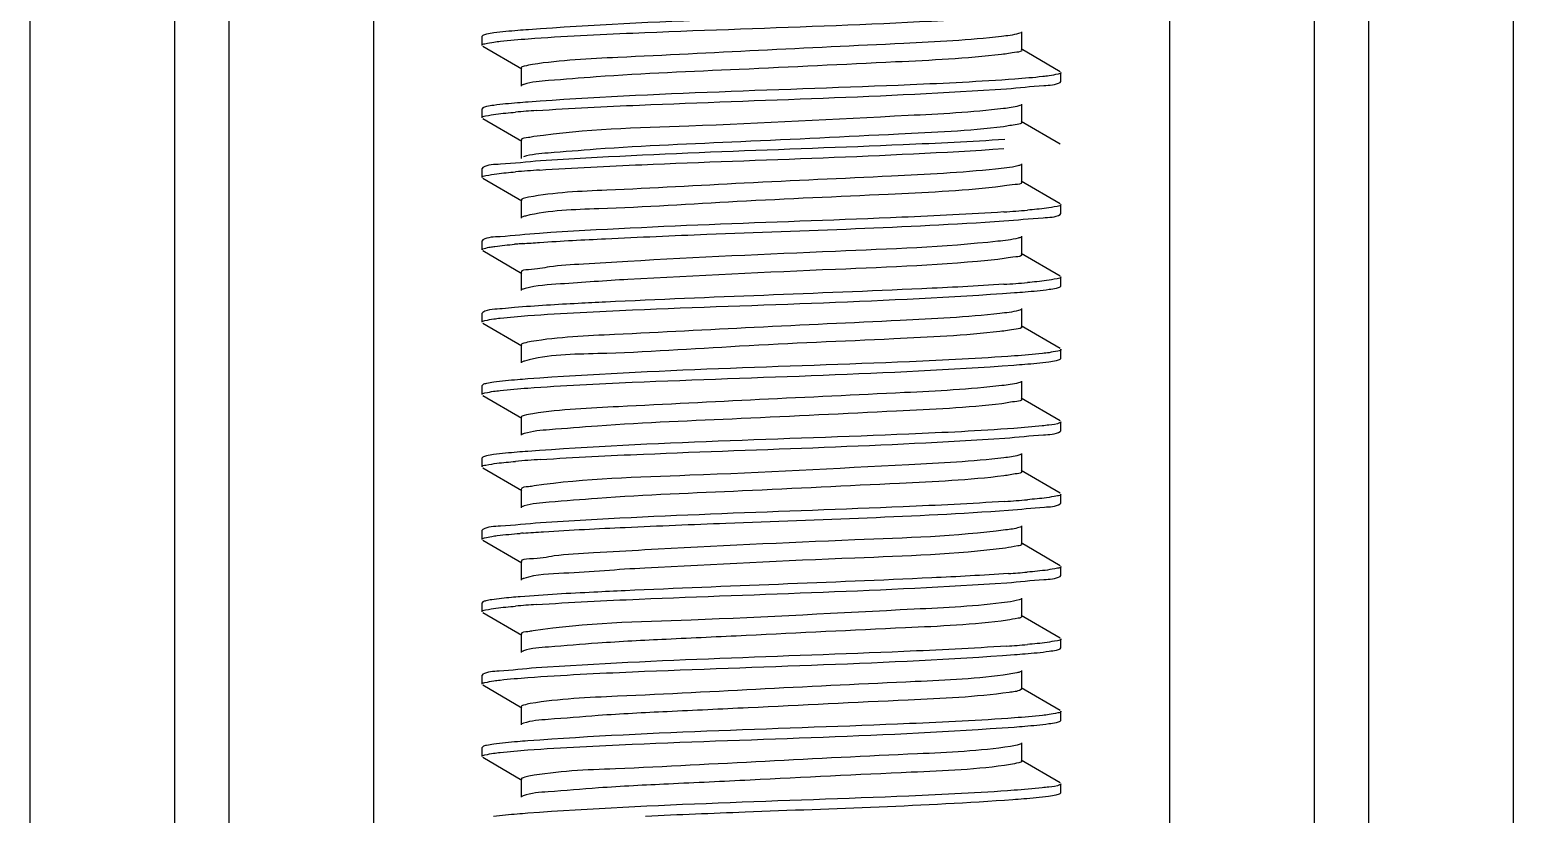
# Model space of a CAD drawing. Extents: x 27938 to 1507990, y 110129 to 923079.
# Drawn here: x 646801.2 to 647289.3, y 344597.7 to 344855.8 of the extents above; entities that cross this region are included whole.
import ezdxf

# ---------------------------------------------------------------- set-up
doc = ezdxf.new("R2010")
doc.units = 0
doc.header["$LTSCALE"] = 1000
doc.header["$MEASUREMENT"] = 0

msp = doc.modelspace()

# ---------------------------------------------------------------- linework, layer by layer
at = {"linetype": 'Continuous'}
for p, q in [((646801.17, 346328.15), (646801.17, 341587.12)), ((646848.79, 346328.15), (646848.79, 341587.12)), ((646866.65, 346328.15), (646866.65, 341587.12)), ((646914.28, 346328.15), (646914.28, 341587.12)), ((647176.22, 346328.15), (647176.22, 341587.12)), ((647223.85, 346328.15), (647223.85, 341587.12)), ((647241.7, 346328.15), (647241.7, 341587.12)), ((647289.33, 346328.15), (647289.33, 341587.12)), ((646950.22, 344853.86), (646950, 344853.59)), ((646950, 344850.62), (646950, 344853.59)), ((646950, 344850.62), (646950, 344853.59)), ((647127.61, 344849.13), (647127.61, 344855.08)), ((646950.22, 344850.36), (646963.15, 344842.88)), ((647140.28, 344841.95), (647127.35, 344849.43)), ((646962.89, 344843.18), (646962.89, 344837.22)), ((647140.28, 344838.45), (647140.5, 344838.71)), ((647140.5, 344838.71), (647140.5, 344841.69)), ((647140.5, 344838.71), (647140.5, 344841.69)), ((646950.22, 344830.04), (646950, 344829.78)), ((646950, 344826.81), (646950, 344829.78)), ((646950, 344826.81), (646950, 344829.78)), ((647127.61, 344825.32), (647127.61, 344831.27)), ((646950.22, 344826.54), (646963.15, 344819.06)), ((647140.28, 344818.14), (647127.35, 344825.62)), ((646962.89, 344819.36), (646962.89, 344813.41)), ((646950.22, 344810.41), (646950, 344810.15)), ((646950, 344807.17), (646950, 344810.15)), ((646950, 344807.17), (646950, 344810.15)), ((647127.61, 344805.68), (647127.61, 344811.64)), ((646950.22, 344806.91), (646963.15, 344799.43)), ((647140.28, 344798.5), (647127.35, 344805.98)), ((646962.89, 344799.73), (646962.89, 344793.78)), ((647140.28, 344795), (647140.5, 344795.26)), ((647140.5, 344795.26), (647140.5, 344798.24)), ((647140.5, 344795.26), (647140.5, 344798.24)), ((646950.22, 344786.6), (646950, 344786.33)), ((646950, 344783.36), (646950, 344786.33)), ((646950, 344783.36), (646950, 344786.33)), ((647127.61, 344781.87), (647127.61, 344787.82)), ((646950.22, 344783.1), (646963.15, 344775.61)), ((647140.28, 344774.69), (647127.35, 344782.17)), ((646962.89, 344775.92), (646962.89, 344769.96)), ((647140.28, 344771.19), (647140.5, 344771.45)), ((647140.5, 344771.45), (647140.5, 344774.43)), ((647140.5, 344771.45), (647140.5, 344774.43)), ((646950.22, 344762.78), (646950, 344762.52)), ((646950, 344759.54), (646950, 344762.52)), ((646950, 344759.54), (646950, 344762.52)), ((647127.61, 344758.06), (647127.61, 344764.01)), ((646950.22, 344759.28), (646963.15, 344751.8)), ((647140.28, 344750.88), (647127.35, 344758.36)), ((646962.89, 344752.1), (646962.89, 344746.15)), ((647140.5, 344747.64), (647140.5, 344750.62)), ((647140.5, 344747.64), (647140.5, 344750.62)), ((647140.28, 344747.38), (647140.5, 344747.64)), ((646950.22, 344738.97), (646950, 344738.71)), ((646950, 344735.73), (646950, 344738.71)), ((646950, 344735.73), (646950, 344738.71)), ((646950.22, 344735.47), (646963.15, 344727.99)), ((647127.61, 344734.24), (647127.61, 344740.2)), ((647140.28, 344727.06), (647127.35, 344734.55)), ((646962.89, 344728.29), (646962.89, 344722.34)), ((647140.5, 344723.83), (647140.5, 344726.8)), ((647140.5, 344723.83), (647140.5, 344726.8)), ((647140.28, 344723.56), (647140.5, 344723.83)), ((647127.61, 344710.43), (647127.61, 344716.38)), ((646950.22, 344715.16), (646950, 344714.9)), ((646950, 344711.92), (646950, 344714.9)), ((646950, 344711.92), (646950, 344714.9)), ((646950.22, 344711.66), (646963.15, 344704.18)), ((647140.28, 344703.25), (647127.35, 344710.73)), ((646962.89, 344704.48), (646962.89, 344698.52)), ((647140.5, 344700.01), (647140.5, 344702.99)), ((647140.5, 344700.01), (647140.5, 344702.99)), ((647140.28, 344699.75), (647140.5, 344700.01)), ((647127.61, 344686.62), (647127.61, 344692.57)), ((646950.22, 344691.34), (646950, 344691.08)), ((646950, 344688.11), (646950, 344691.08)), ((646950, 344688.11), (646950, 344691.08)), ((646950.22, 344687.85), (646963.15, 344680.36)), ((647140.28, 344679.44), (647127.35, 344686.92)), ((646962.89, 344680.66), (646962.89, 344674.71)), ((647140.5, 344676.2), (647140.5, 344679.18)), ((647140.5, 344676.2), (647140.5, 344679.18)), ((647140.28, 344675.94), (647140.5, 344676.2)), ((646950.22, 344667.53), (646950, 344667.27)), ((646950, 344664.29), (646950, 344667.27)), ((646950, 344664.29), (646950, 344667.27)), ((647127.61, 344662.81), (647127.61, 344668.76)), ((646950.22, 344664.03), (646963.15, 344656.55)), ((647140.28, 344655.62), (647127.35, 344663.11)), ((646962.89, 344656.85), (646962.89, 344650.9)), ((647140.5, 344652.39), (647140.5, 344655.36)), ((647140.5, 344652.39), (647140.5, 344655.36)), ((647140.28, 344652.13), (647140.5, 344652.39)), ((646950.22, 344643.72), (646950, 344643.46)), ((646950, 344640.48), (646950, 344643.46)), ((646950, 344640.48), (646950, 344643.46)), ((647127.61, 344638.99), (647127.61, 344644.95)), ((646950.22, 344640.22), (646963.15, 344632.74)), ((647140.28, 344631.81), (647127.35, 344639.29)), ((646962.89, 344633.04), (646962.89, 344627.09)), ((647140.28, 344628.31), (647140.5, 344628.57)), ((647140.5, 344628.57), (647140.5, 344631.55)), ((647140.5, 344628.57), (647140.5, 344631.55)), ((646963.63, 344627.59), (646963.15, 344627.39)), ((646950.22, 344619.91), (646950, 344619.64)), ((646950, 344616.67), (646950, 344619.64)), ((646950, 344616.67), (646950, 344619.64)), ((647127.61, 344615.18), (647127.61, 344621.13)), ((646950.22, 344616.41), (646963.15, 344608.93)), ((647140.28, 344608), (647127.35, 344615.48)), ((646962.89, 344609.23), (646962.89, 344603.27)), ((646963.58, 344603.76), (646963.15, 344603.57)), ((647140.28, 344604.5), (647140.5, 344604.76)), ((647140.5, 344604.76), (647140.5, 344607.74)), ((647140.5, 344604.76), (647140.5, 344607.74))]:
    msp.add_line(p, q, dxfattribs=at)
for centre, radius, start, end in [((646995.25, 344421.77), 408.32, 93.8398, 94.8043), ((646996.62, 344384.8), 425.7, 93.7309, 94.7995), ((647094.09, 345217.87), 422.95, 273.7477, 274.8005), ((646986.06, 344491.34), 294.92, 94.6427, 94.9248), ((646990.43, 344437.72), 348.72, 94.4553, 94.6449), ((647094.05, 345194.57), 423.47, 273.7437, 274.8009), ((646997.04, 344284.31), 430.96, 93.6981, 94.7988), ((647094.53, 345117.11), 417.43, 273.7828, 274.8013), ((646991.3, 344331.4), 359.83, 94.4275, 94.5797), ((647096.04, 345074.3), 398.37, 273.9093, 274.8037), ((646995.15, 344260.54), 407.03, 93.8492, 94.8033), ((647095.33, 345059.37), 407.29, 273.8479, 274.803)]:
    msp.add_arc(centre, radius, start, end, dxfattribs=at)
for points, knots in [([(647125.4, 344863.34), (647113.95, 344862.5), (647060.59, 344859.89), (647007.14, 344858.83), (646965.31, 344855.77)], [0, 0, 0, 0, 0.214949, 1, 1, 1, 1]), ([(646965.19, 344852.79), (646976.67, 344853.63), (647030.07, 344856.23), (647083.54, 344857.28), (647125.36, 344860.36)], [0, 0, 0, 0, 0.215407, 1, 1, 1, 1]), ([(646953.92, 344854.69), (646953.11, 344854.57), (646951.88, 344854.36), (646950.62, 344854.08), (646950.23, 344853.86)], [0, 0, 0, 0, 0.643741, 1, 1, 1, 1]), ([(646953.88, 344851.7), (646954.59, 344851.8), (646958.36, 344852.26), (646962.13, 344852.56), (646965.19, 344852.79)], [0, 0, 0, 0, 0.191381, 1, 1, 1, 1]), ([(646965.31, 344855.77), (646964.14, 344855.69), (646960.34, 344855.39), (646956.54, 344855.05), (646953.92, 344854.69)], [0, 0, 0, 0, 0.307276, 1, 1, 1, 1]), ([(647120.95, 344853.55), (647110.28, 344852.3), (647083.58, 344850.97), (647041.48, 344849), (647000.77, 344846.87), (646975.88, 344845.76), (646966.59, 344844.32)], [0, 0, 0, 0, 0.208516, 0.518039, 0.81764, 1, 1, 1, 1]), ([(647127.35, 344854.78), (647127.1, 344854.64), (647125, 344853.99), (647122.83, 344853.77), (647120.95, 344853.55)], [0, 0, 0, 0, 0.131982, 1, 1, 1, 1]), ([(646950, 344850.62), (646950, 344850.99), (646951.9, 344851.31), (646952.9, 344851.57), (646953.88, 344851.7)], [0, 0, 0, 0, 0.274415, 1, 1, 1, 1]), ([(647127.61, 344849.13), (647127.61, 344848.51), (647124.24, 344848.26), (647122.62, 344847.79), (647120.95, 344847.6)], [0, 0, 0, 0, 0.268827, 1, 1, 1, 1]), ([(646966.59, 344844.32), (646965.66, 344844.17), (646964.67, 344843.93), (646962.89, 344843.54), (646962.89, 344843.18)], [0, 0, 0, 0, 0.721013, 1, 1, 1, 1]), ([(647120.95, 344847.6), (647109.37, 344846.24), (647080.56, 344844.91), (647036.12, 344842.66), (646997.94, 344841.17), (646974.42, 344839.19), (646966.38, 344838.6), (646963.78, 344837.78)], [0, 0, 0, 0, 0.222005, 0.548688, 0.848211, 0.948158, 1, 1, 1, 1]), ([(647125.36, 344839.52), (647113.89, 344838.68), (647060.5, 344836.07), (647007.02, 344835.02), (646965.19, 344831.95)], [0, 0, 0, 0, 0.215206, 1, 1, 1, 1]), ([(647122.57, 344836.35), (647126.67, 344836.63), (647132.41, 344837.42), (647138.67, 344837.53), (647140.27, 344838.45)], [0, 0, 0, 0, 0.690238, 1, 1, 1, 1]), ([(647136.64, 344840.61), (647135.92, 344840.5), (647132.18, 344840.05), (647128.41, 344839.75), (647125.36, 344839.52)], [0, 0, 0, 0, 0.191317, 1, 1, 1, 1]), ([(647140.5, 344841.69), (647140.5, 344841.32), (647138.61, 344841), (647137.61, 344840.74), (647136.64, 344840.61)], [0, 0, 0, 0, 0.274505, 1, 1, 1, 1]), ([(646963.78, 344837.78), (646963.66, 344837.74), (646963.44, 344837.67), (646963.24, 344837.57), (646963.15, 344837.53)], [0, 0, 0, 0, 0.563231, 1, 1, 1, 1]), ([(646967.91, 344829.17), (646979.19, 344829.94), (647030.74, 344832.42), (647082.36, 344833.61), (647122.57, 344836.35)], [0, 0, 0, 0, 0.219091, 1, 1, 1, 1]), ([(646953.88, 344830.87), (646953.08, 344830.76), (646951.86, 344830.54), (646950.61, 344830.27), (646950.23, 344830.04)], [0, 0, 0, 0, 0.643277, 1, 1, 1, 1]), ([(646965.19, 344831.95), (646964.03, 344831.87), (646960.25, 344831.57), (646956.47, 344831.23), (646953.88, 344830.87)], [0, 0, 0, 0, 0.307434, 1, 1, 1, 1]), ([(647121.59, 344829.81), (647111.17, 344828.53), (647076.6, 344826.89), (647025.17, 344823.96), (646983.95, 344823.04), (646967.1, 344820.58)], [0, 0, 0, 0, 0.203452, 0.669893, 1, 1, 1, 1]), ([(647127.35, 344830.97), (647127.12, 344830.84), (647125.23, 344830.23), (647123.28, 344830.02), (647121.59, 344829.81)], [0, 0, 0, 0, 0.134844, 1, 1, 1, 1]), ([(646950, 344826.81), (646950, 344827.24), (646952.27, 344827.52), (646953.41, 344827.83), (646954.56, 344827.98)], [0, 0, 0, 0, 0.271629, 1, 1, 1, 1]), ([(647121.59, 344823.86), (647110.12, 344822.45), (647081.26, 344821.15), (647036.62, 344818.85), (646998.06, 344817.39), (646974.35, 344815.35), (646966.27, 344814.79), (646963.7, 344813.94)], [0, 0, 0, 0, 0.219023, 0.546829, 0.848448, 0.948708, 1, 1, 1, 1]), ([(647127.61, 344825.32), (647127.61, 344824.75), (647124.58, 344824.46), (647123.1, 344824.04), (647121.59, 344823.86)], [0, 0, 0, 0, 0.270217, 1, 1, 1, 1]), ([(646967.1, 344820.58), (646966.49, 344820.49), (646965.3, 344820.15), (646962.89, 344820.21), (646962.89, 344819.36)], [0, 0, 0, 0, 0.421526, 1, 1, 1, 1]), ([(647122.06, 344819.66), (647110.91, 344818.91), (647059.97, 344816.46), (647008.97, 344815.22), (646969.23, 344812.6)], [0, 0, 0, 0, 0.219007, 1, 1, 1, 1]), ([(646968.92, 344809.6), (646980.14, 344810.35), (647031.08, 344812.79), (647082.08, 344814.01), (647121.74, 344816.66)], [0, 0, 0, 0, 0.220571, 1, 1, 1, 1]), ([(646969.23, 344812.6), (646964.83, 344812.31), (646958.66, 344811.45), (646951.93, 344811.39), (646950.23, 344810.41)], [0, 0, 0, 0, 0.691503, 1, 1, 1, 1]), ([(647118.98, 344809.89), (647107.6, 344808.71), (647080.02, 344807.3), (647037.35, 344805.43), (646997.61, 344803.13), (646973.79, 344802.27), (646965.33, 344800.65)], [0, 0, 0, 0, 0.222949, 0.537937, 0.832059, 1, 1, 1, 1]), ([(647127.35, 344811.33), (647127.04, 344811.16), (647124.27, 344810.39), (647121.45, 344810.14), (647118.98, 344809.89)], [0, 0, 0, 0, 0.124926, 1, 1, 1, 1]), ([(646950, 344807.17), (646950, 344807.63), (646952.42, 344807.9), (646953.63, 344808.23), (646954.85, 344808.38)], [0, 0, 0, 0, 0.270691, 1, 1, 1, 1]), ([(647118.98, 344803.93), (647107.25, 344802.72), (647078.89, 344801.28), (647035.3, 344799.49), (646995.67, 344796.82), (646972.15, 344796.43), (646964.31, 344794.48)], [0, 0, 0, 0, 0.22824, 0.54962, 0.84357, 1, 1, 1, 1]), ([(647127.61, 344805.68), (647127.61, 344804.9), (647123.18, 344804.8), (647121.14, 344804.15), (647118.98, 344803.93)], [0, 0, 0, 0, 0.265953, 1, 1, 1, 1]), ([(646965.33, 344800.65), (646964.71, 344800.54), (646964.01, 344800.37), (646962.89, 344799.99), (646962.89, 344799.73)], [0, 0, 0, 0, 0.710384, 1, 1, 1, 1]), ([(646964.31, 344794.48), (646964.08, 344794.42), (646963.68, 344794.31), (646963.3, 344794.16), (646963.15, 344794.08)], [0, 0, 0, 0, 0.588567, 1, 1, 1, 1]), ([(647121.74, 344795.82), (647110.54, 344795.07), (647059.6, 344792.63), (647008.61, 344791.4), (646968.92, 344788.76)], [0, 0, 0, 0, 0.220044, 1, 1, 1, 1]), ([(647121.7, 344792.84), (647126, 344793.13), (647132.03, 344793.96), (647138.6, 344794.04), (647140.27, 344795)], [0, 0, 0, 0, 0.69109, 1, 1, 1, 1]), ([(647140.5, 344798.24), (647140.5, 344797.79), (647138.1, 344797.52), (647136.9, 344797.19), (647135.7, 344797.03)], [0, 0, 0, 0, 0.270828, 1, 1, 1, 1]), ([(646990.63, 344787), (647001.75, 344787.54), (647045.44, 344789.43), (647089.17, 344790.67), (647121.7, 344792.84)], [0, 0, 0, 0, 0.25454, 1, 1, 1, 1]), ([(646950, 344783.36), (646950, 344783.63), (646951.29, 344783.97), (646952.04, 344784.15), (646952.73, 344784.27)], [0, 0, 0, 0, 0.28203, 1, 1, 1, 1]), ([(646968.92, 344788.76), (646964.59, 344788.48), (646958.53, 344787.64), (646951.91, 344787.56), (646950.23, 344786.6)], [0, 0, 0, 0, 0.691213, 1, 1, 1, 1]), ([(646952.73, 344784.27), (646953.23, 344784.35), (646955.89, 344784.74), (646958.57, 344784.99), (646960.74, 344785.17)], [0, 0, 0, 0, 0.190713, 1, 1, 1, 1]), ([(646963.34, 344785.39), (646965.21, 344785.53), (646974.3, 344786.17), (646983.4, 344786.65), (646990.63, 344787)], [0, 0, 0, 0, 0.205696, 1, 1, 1, 1]), ([(647119.71, 344786.15), (647101.99, 344784.24), (647061.35, 344782.75), (647020.79, 344780.83), (646998.02, 344779.55)], [0, 0, 0, 0, 0.438605, 1, 1, 1, 1]), ([(647127.35, 344787.52), (647127.07, 344787.36), (647124.54, 344786.63), (647121.96, 344786.39), (647119.71, 344786.15)], [0, 0, 0, 0, 0.127252, 1, 1, 1, 1]), ([(646998.02, 344779.55), (646993.13, 344779.28), (646984.76, 344778.67), (646973.02, 344778.13), (646967.63, 344776.81), (646962.9, 344776.76), (646962.89, 344775.92)], [0, 0, 0, 0, 0.415, 0.730895, 0.928614, 1, 1, 1, 1]), ([(647119.71, 344780.2), (647101.99, 344778.29), (647061.35, 344776.8), (647020.79, 344774.88), (646998.02, 344773.6)], [0, 0, 0, 0, 0.438605, 1, 1, 1, 1]), ([(647127.61, 344781.87), (647127.61, 344781.15), (647123.57, 344780.99), (647121.68, 344780.41), (647119.71, 344780.2)], [0, 0, 0, 0, 0.266804, 1, 1, 1, 1]), ([(646964.15, 344770.63), (646963.95, 344770.57), (646963.61, 344770.47), (646963.28, 344770.34), (646963.15, 344770.26)], [0, 0, 0, 0, 0.581773, 1, 1, 1, 1]), ([(646998.02, 344773.6), (646990.61, 344773.19), (646979.35, 344772.29), (646967.93, 344771.63), (646964.15, 344770.63)], [0, 0, 0, 0, 0.654734, 1, 1, 1, 1]), ([(647121.7, 344772.01), (647112.71, 344771.41), (647069.03, 344769.23), (647025.32, 344767.84), (646990.63, 344766.16)], [0, 0, 0, 0, 0.205964, 1, 1, 1, 1]), ([(647125.2, 344769.27), (647126.37, 344769.36), (647130.17, 344769.66), (647133.97, 344769.99), (647136.59, 344770.36)], [0, 0, 0, 0, 0.307332, 1, 1, 1, 1]), ([(647140.5, 344774.43), (647140.5, 344773.98), (647138.11, 344773.7), (647136.91, 344773.37), (647135.7, 344773.22)], [0, 0, 0, 0, 0.270838, 1, 1, 1, 1]), ([(647136.59, 344770.36), (647137.39, 344770.47), (647138.62, 344770.69), (647139.88, 344770.97), (647140.27, 344771.19)], [0, 0, 0, 0, 0.643619, 1, 1, 1, 1]), ([(646990.63, 344766.16), (646987.64, 344766.02), (646977.68, 344765.51), (646967.71, 344764.94), (646960.74, 344764.34)], [0, 0, 0, 0, 0.299335, 1, 1, 1, 1]), ([(646965.11, 344761.71), (646976.56, 344762.55), (647029.93, 344765.16), (647083.37, 344766.21), (647125.2, 344769.27)], [0, 0, 0, 0, 0.214998, 1, 1, 1, 1]), ([(646950, 344759.54), (646950, 344759.91), (646951.89, 344760.23), (646952.88, 344760.49), (646953.85, 344760.63)], [0, 0, 0, 0, 0.27455, 1, 1, 1, 1]), ([(646960.74, 344764.34), (646959.39, 344764.22), (646955.92, 344763.75), (646952.12, 344763.88), (646950.22, 344762.78)], [0, 0, 0, 0, 0.38307, 1, 1, 1, 1]), ([(646953.85, 344760.63), (646954.56, 344760.73), (646958.31, 344761.19), (646962.07, 344761.48), (646965.11, 344761.71)], [0, 0, 0, 0, 0.19129, 1, 1, 1, 1]), ([(647120.4, 344762.41), (647109.51, 344761.19), (647082.54, 344759.83), (647040.26, 344757.89), (646999.82, 344755.72), (646975.25, 344754.67), (646966.19, 344753.18)], [0, 0, 0, 0, 0.212745, 0.523869, 0.821865, 1, 1, 1, 1]), ([(647127.35, 344763.71), (647127.09, 344763.55), (647124.8, 344762.87), (647122.44, 344762.64), (647120.4, 344762.41)], [0, 0, 0, 0, 0.129757, 1, 1, 1, 1]), ([(647120.4, 344756.46), (647108.81, 344755.16), (647080.23, 344753.73), (647036.04, 344751.95), (646995.77, 344749.04), (646971.79, 344748.95), (646964.02, 344746.78)], [0, 0, 0, 0, 0.223258, 0.547569, 0.845448, 1, 1, 1, 1]), ([(647127.61, 344758.06), (647127.61, 344757.39), (647123.94, 344757.18), (647122.2, 344756.66), (647120.4, 344756.46)], [0, 0, 0, 0, 0.26783, 1, 1, 1, 1]), ([(646966.19, 344753.18), (646965.36, 344753.04), (646964.46, 344752.83), (646962.89, 344752.43), (646962.89, 344752.1)], [0, 0, 0, 0, 0.718436, 1, 1, 1, 1]), ([(647140.5, 344750.62), (647140.5, 344750.24), (647138.58, 344749.92), (647137.57, 344749.66), (647136.59, 344749.52)], [0, 0, 0, 0, 0.274248, 1, 1, 1, 1]), ([(646964.02, 344746.78), (646963.84, 344746.73), (646963.55, 344746.64), (646963.26, 344746.52), (646963.15, 344746.45)], [0, 0, 0, 0, 0.575828, 1, 1, 1, 1]), ([(646965.05, 344737.89), (646976.48, 344738.73), (647029.81, 344741.34), (647083.22, 344742.4), (647125.03, 344745.45)], [0, 0, 0, 0, 0.214643, 1, 1, 1, 1]), ([(647125.2, 344748.44), (647113.71, 344747.6), (647060.34, 344745), (647006.89, 344743.95), (646965.11, 344740.87)], [0, 0, 0, 0, 0.215728, 1, 1, 1, 1]), ([(647125.03, 344745.45), (647126.21, 344745.53), (647130.06, 344745.83), (647133.9, 344746.17), (647136.54, 344746.54)], [0, 0, 0, 0, 0.307278, 1, 1, 1, 1]), ([(647136.59, 344749.52), (647135.86, 344749.42), (647132.08, 344748.96), (647128.28, 344748.66), (647125.2, 344748.44)], [0, 0, 0, 0, 0.19147, 1, 1, 1, 1]), ([(647136.54, 344746.54), (647137.36, 344746.66), (647138.6, 344746.87), (647139.88, 344747.15), (647140.27, 344747.38)], [0, 0, 0, 0, 0.644079, 1, 1, 1, 1]), ([(646965.11, 344740.87), (646963.95, 344740.79), (646960.19, 344740.49), (646956.43, 344740.16), (646953.85, 344739.79)], [0, 0, 0, 0, 0.307533, 1, 1, 1, 1]), ([(646950, 344735.73), (646950, 344736.1), (646951.88, 344736.42), (646952.87, 344736.67), (646953.83, 344736.81)], [0, 0, 0, 0, 0.274625, 1, 1, 1, 1]), ([(646953.85, 344739.79), (646953.06, 344739.68), (646951.85, 344739.47), (646950.61, 344739.19), (646950.23, 344738.97)], [0, 0, 0, 0, 0.642977, 1, 1, 1, 1]), ([(646953.83, 344736.81), (646954.54, 344736.91), (646958.27, 344737.37), (646962.02, 344737.67), (646965.05, 344737.89)], [0, 0, 0, 0, 0.191275, 1, 1, 1, 1]), ([(647121.06, 344738.68), (647110.43, 344737.42), (647083.79, 344736.09), (647041.72, 344734.13), (647000.96, 344732), (646976.01, 344730.88), (646966.67, 344729.44)], [0, 0, 0, 0, 0.207666, 0.516866, 0.81679, 1, 1, 1, 1]), ([(647127.35, 344739.9), (647127.11, 344739.75), (647125.04, 344739.11), (647122.91, 344738.89), (647121.06, 344738.68)], [0, 0, 0, 0, 0.132446, 1, 1, 1, 1]), ([(647121.06, 344732.72), (647109.57, 344731.37), (647080.9, 344730.04), (647036.59, 344727.8), (646998.42, 344726.29), (646974.73, 344724.35), (646966.59, 344723.72), (646963.91, 344722.93)], [0, 0, 0, 0, 0.220439, 0.545965, 0.845865, 0.946757, 1, 1, 1, 1]), ([(647127.61, 344734.24), (647127.61, 344733.64), (647124.3, 344733.38), (647122.7, 344732.92), (647121.06, 344732.72)], [0, 0, 0, 0, 0.269044, 1, 1, 1, 1]), ([(646966.67, 344729.44), (646965.72, 344729.3), (646964.71, 344729.05), (646962.89, 344728.66), (646962.89, 344728.29)], [0, 0, 0, 0, 0.721489, 1, 1, 1, 1]), ([(647136.54, 344725.71), (647135.81, 344725.6), (647131.99, 344725.14), (647128.14, 344724.84), (647125.03, 344724.61)], [0, 0, 0, 0, 0.191504, 1, 1, 1, 1]), ([(647140.5, 344726.8), (647140.5, 344726.68), (647139.09, 344725.79), (647137.8, 344725.88), (647136.54, 344725.71)], [0, 0, 0, 0, 0.088885, 1, 1, 1, 1]), ([(646963.91, 344722.93), (646963.76, 344722.89), (646963.5, 344722.81), (646963.25, 344722.7), (646963.15, 344722.64)], [0, 0, 0, 0, 0.570334, 1, 1, 1, 1]), ([(647125.03, 344724.61), (647113.52, 344723.77), (647060.19, 344721.18), (647006.78, 344720.13), (646965.05, 344717.06)], [0, 0, 0, 0, 0.216242, 1, 1, 1, 1]), ([(646969.24, 344714.37), (646980.52, 344715.12), (647031.46, 344717.55), (647082.46, 344718.76), (647122.07, 344721.43)], [0, 0, 0, 0, 0.221629, 1, 1, 1, 1]), ([(647122.07, 344721.43), (647126.28, 344721.71), (647132.19, 344722.53), (647138.63, 344722.62), (647140.27, 344723.56)], [0, 0, 0, 0, 0.69073, 1, 1, 1, 1]), ([(646953.83, 344715.98), (646953.05, 344715.86), (646951.84, 344715.65), (646950.61, 344715.38), (646950.23, 344715.16)], [0, 0, 0, 0, 0.642812, 1, 1, 1, 1]), ([(646965.05, 344717.06), (646963.9, 344716.97), (646960.15, 344716.68), (646956.41, 344716.34), (646953.83, 344715.98)], [0, 0, 0, 0, 0.307553, 1, 1, 1, 1]), ([(647127.35, 344716.08), (647127.12, 344715.95), (647125.27, 344715.35), (647123.35, 344715.14), (647121.69, 344714.94)], [0, 0, 0, 0, 0.135346, 1, 1, 1, 1]), ([(646950, 344711.92), (646950, 344712.38), (646952.45, 344712.65), (646953.67, 344712.99), (646954.9, 344713.14)], [0, 0, 0, 0, 0.270507, 1, 1, 1, 1]), ([(647121.69, 344714.94), (647111.32, 344713.66), (647076.8, 344712.01), (647025.37, 344709.09), (646984.1, 344708.15), (646967.19, 344705.71)], [0, 0, 0, 0, 0.202603, 0.668804, 1, 1, 1, 1]), ([(647121.69, 344708.99), (647110.31, 344707.58), (647081.6, 344706.28), (647037.08, 344703.99), (646998.53, 344702.5), (646974.66, 344700.51), (646966.47, 344699.91), (646963.82, 344699.09)], [0, 0, 0, 0, 0.21746, 0.544109, 0.846107, 0.947311, 1, 1, 1, 1]), ([(647127.61, 344710.43), (647127.61, 344709.88), (647124.64, 344709.58), (647123.18, 344709.17), (647121.69, 344708.99)], [0, 0, 0, 0, 0.270473, 1, 1, 1, 1]), ([(646967.19, 344705.71), (646966.56, 344705.62), (646965.35, 344705.27), (646962.89, 344705.34), (646962.89, 344704.48)], [0, 0, 0, 0, 0.421733, 1, 1, 1, 1]), ([(647140.5, 344702.99), (647140.5, 344702.54), (647138.14, 344702.27), (647136.96, 344701.94), (647135.77, 344701.79)], [0, 0, 0, 0, 0.271064, 1, 1, 1, 1]), ([(646963.82, 344699.09), (646963.69, 344699.05), (646963.46, 344698.98), (646963.24, 344698.88), (646963.15, 344698.83)], [0, 0, 0, 0, 0.565364, 1, 1, 1, 1]), ([(647122.07, 344700.59), (647110.93, 344699.84), (647059.98, 344697.39), (647008.98, 344696.16), (646969.24, 344693.53)], [0, 0, 0, 0, 0.218973, 1, 1, 1, 1]), ([(646997.08, 344692.05), (647008.14, 344692.56), (647050.18, 344694.35), (647092.26, 344695.55), (647123.2, 344697.69)], [0, 0, 0, 0, 0.263095, 1, 1, 1, 1]), ([(647123.2, 344697.69), (647127.15, 344697.97), (647132.69, 344698.73), (647138.73, 344698.86), (647140.27, 344699.75)], [0, 0, 0, 0, 0.689563, 1, 1, 1, 1]), ([(646969.24, 344693.53), (646964.83, 344693.24), (646958.67, 344692.39), (646951.93, 344692.32), (646950.23, 344691.34)], [0, 0, 0, 0, 0.691512, 1, 1, 1, 1]), ([(646963.52, 344690.15), (646965.77, 344690.33), (646976.95, 344691.09), (646988.14, 344691.64), (646997.08, 344692.05)], [0, 0, 0, 0, 0.201424, 1, 1, 1, 1]), ([(647127.35, 344692.27), (647127.14, 344692.15), (647125.49, 344691.59), (647123.77, 344691.39), (647122.29, 344691.2)], [0, 0, 0, 0, 0.138483, 1, 1, 1, 1]), ([(646950, 344688.11), (646950, 344688.42), (646951.54, 344688.76), (646952.4, 344688.97), (646953.2, 344689.09)], [0, 0, 0, 0, 0.278252, 1, 1, 1, 1]), ([(646953.2, 344689.09), (646953.79, 344689.18), (646956.91, 344689.6), (646960.04, 344689.87), (646962.57, 344690.08)], [0, 0, 0, 0, 0.191021, 1, 1, 1, 1]), ([(647122.29, 344691.2), (647105.86, 344689.06), (647066.16, 344687.84), (647026.62, 344685.84), (647003.59, 344684.61)], [0, 0, 0, 0, 0.418207, 1, 1, 1, 1]), ([(647127.61, 344686.62), (647127.61, 344686.12), (647124.96, 344685.79), (647123.63, 344685.42), (647122.29, 344685.25)], [0, 0, 0, 0, 0.272138, 1, 1, 1, 1]), ([(647003.59, 344684.61), (646997.97, 344684.31), (646988.33, 344683.62), (646974.71, 344683.11), (646968.49, 344681.55), (646962.89, 344681.65), (646962.89, 344680.66)], [0, 0, 0, 0, 0.411949, 0.728681, 0.928197, 1, 1, 1, 1]), ([(647122.29, 344685.25), (647105.86, 344683.11), (647066.16, 344681.89), (647026.62, 344679.88), (647003.59, 344678.66)], [0, 0, 0, 0, 0.418207, 1, 1, 1, 1]), ([(647003.59, 344678.66), (646994.69, 344678.18), (646981.51, 344677), (646967.96, 344676.61), (646963.74, 344675.26)], [0, 0, 0, 0, 0.668187, 1, 1, 1, 1]), ([(647123.2, 344676.86), (647114.79, 344676.27), (647072.76, 344674.13), (647030.7, 344672.76), (646997.08, 344671.21)], [0, 0, 0, 0, 0.200271, 1, 1, 1, 1]), ([(647140.5, 344679.18), (647140.5, 344678.76), (647138.3, 344678.46), (647137.19, 344678.16), (647136.07, 344678.02)], [0, 0, 0, 0, 0.272105, 1, 1, 1, 1]), ([(646963.74, 344675.26), (646963.63, 344675.22), (646963.43, 344675.15), (646963.23, 344675.06), (646963.15, 344675.01)], [0, 0, 0, 0, 0.560801, 1, 1, 1, 1]), ([(646967.82, 344666.65), (646979.11, 344667.42), (647030.72, 344669.91), (647082.4, 344671.09), (647122.66, 344673.84)], [0, 0, 0, 0, 0.218971, 1, 1, 1, 1]), ([(647122.66, 344673.84), (647126.74, 344674.12), (647132.45, 344674.91), (647138.68, 344675.03), (647140.27, 344675.94)], [0, 0, 0, 0, 0.690138, 1, 1, 1, 1]), ([(646953.2, 344668.26), (646952.56, 344668.16), (646951.56, 344667.97), (646950.55, 344667.72), (646950.22, 344667.53)], [0, 0, 0, 0, 0.635229, 1, 1, 1, 1]), ([(646962.57, 344669.24), (646961.61, 344669.16), (646958.48, 344668.89), (646955.35, 344668.59), (646953.2, 344668.26)], [0, 0, 0, 0, 0.308017, 1, 1, 1, 1]), ([(646997.08, 344671.21), (646993.66, 344671.06), (646982.15, 344670.5), (646970.64, 344669.89), (646962.57, 344669.24)], [0, 0, 0, 0, 0.296988, 1, 1, 1, 1]), ([(647122.86, 344667.47), (647112.72, 344666.07), (647077.94, 344664.51), (647026.02, 344661.41), (646983.99, 344660.62), (646966.82, 344658.03)], [0, 0, 0, 0, 0.196527, 0.666696, 1, 1, 1, 1]), ([(647127.35, 344668.46), (647127.16, 344668.35), (647125.7, 344667.84), (647124.17, 344667.64), (647122.86, 344667.47)], [0, 0, 0, 0, 0.141904, 1, 1, 1, 1]), ([(646950, 344664.29), (646950, 344664.72), (646952.27, 344665.01), (646953.42, 344665.32), (646954.56, 344665.47)], [0, 0, 0, 0, 0.271637, 1, 1, 1, 1]), ([(647127.61, 344662.81), (647127.61, 344662.35), (647125.27, 344661.99), (647124.05, 344661.68), (647122.86, 344661.51)], [0, 0, 0, 0, 0.274084, 1, 1, 1, 1]), ([(646966.82, 344658.03), (646966.24, 344657.94), (646965.13, 344657.62), (646962.88, 344657.65), (646962.89, 344656.85)], [0, 0, 0, 0, 0.420596, 1, 1, 1, 1]), ([(647122.86, 344661.51), (647111.74, 344659.98), (647083.02, 344658.76), (647045.6, 344656.87), (647011.88, 344655.27), (646990.15, 344654.22), (646974.58, 344652.85), (646966.3, 344652.3), (646963.68, 344651.42)], [0, 0, 0, 0, 0.211039, 0.539644, 0.704709, 0.845991, 0.948071, 1, 1, 1, 1]), ([(647122.66, 344653.01), (647111.37, 344652.24), (647059.76, 344649.75), (647008.08, 344648.56), (646967.82, 344645.81)], [0, 0, 0, 0, 0.219019, 1, 1, 1, 1]), ([(647140.5, 344655.36), (647140.5, 344654.93), (647138.23, 344654.65), (647137.07, 344654.33), (647135.93, 344654.18)], [0, 0, 0, 0, 0.271601, 1, 1, 1, 1]), ([(646963.68, 344651.42), (646963.58, 344651.39), (646963.4, 344651.32), (646963.22, 344651.24), (646963.15, 344651.2)], [0, 0, 0, 0, 0.556813, 1, 1, 1, 1]), ([(646965.11, 344642.64), (646976.56, 344643.49), (647029.93, 344646.09), (647083.38, 344647.15), (647125.21, 344650.21)], [0, 0, 0, 0, 0.215007, 1, 1, 1, 1]), ([(647125.21, 344650.21), (647126.37, 344650.3), (647130.17, 344650.59), (647133.97, 344650.93), (647136.59, 344651.3)], [0, 0, 0, 0, 0.307335, 1, 1, 1, 1]), ([(647136.59, 344651.3), (647137.39, 344651.41), (647138.62, 344651.62), (647139.88, 344651.9), (647140.27, 344652.13)], [0, 0, 0, 0, 0.643606, 1, 1, 1, 1]), ([(646967.82, 344645.81), (646963.75, 344645.54), (646958.04, 344644.74), (646951.81, 344644.63), (646950.23, 344643.72)], [0, 0, 0, 0, 0.690145, 1, 1, 1, 1]), ([(647123.4, 344643.73), (647113.2, 344642.24), (647086.37, 344641.06), (647043.42, 344638.95), (647001.22, 344636.67), (646975.33, 344635.69), (646965.88, 344634.06)], [0, 0, 0, 0, 0.195916, 0.50941, 0.817674, 1, 1, 1, 1]), ([(647127.35, 344644.64), (647126.93, 344644.4), (647125.58, 344644.09), (647124.26, 344643.85), (647123.4, 344643.73)], [0, 0, 0, 0, 0.359626, 1, 1, 1, 1]), ([(646950, 344640.48), (646950, 344640.85), (646951.89, 344641.17), (646952.88, 344641.43), (646953.85, 344641.56)], [0, 0, 0, 0, 0.274548, 1, 1, 1, 1]), ([(646953.85, 344641.56), (646954.56, 344641.66), (646958.31, 344642.12), (646962.07, 344642.42), (646965.11, 344642.64)], [0, 0, 0, 0, 0.19129, 1, 1, 1, 1]), ([(647123.4, 344637.78), (647112.43, 344636.18), (647083.72, 344635.01), (647046.25, 344633.08), (647012.24, 344631.48), (646990.27, 344630.42), (646974.58, 344629.02), (646966.23, 344628.49), (646963.63, 344627.59)], [0, 0, 0, 0, 0.207622, 0.537088, 0.703334, 0.845682, 0.948308, 1, 1, 1, 1]), ([(647127.61, 344638.99), (647127.61, 344638.86), (647126.14, 344637.88), (647124.74, 344637.97), (647123.4, 344637.78)], [0, 0, 0, 0, 0.090979, 1, 1, 1, 1]), ([(646965.88, 344634.06), (646965.12, 344633.93), (646964.3, 344633.74), (646962.89, 344633.34), (646962.89, 344633.04)], [0, 0, 0, 0, 0.716188, 1, 1, 1, 1]), ([(647125.21, 344629.37), (647113.71, 344628.53), (647060.34, 344625.93), (647006.9, 344624.88), (646965.11, 344621.81)], [0, 0, 0, 0, 0.215715, 1, 1, 1, 1]), ([(647136.59, 344630.46), (647135.87, 344630.36), (647132.08, 344629.9), (647128.28, 344629.6), (647125.21, 344629.37)], [0, 0, 0, 0, 0.191467, 1, 1, 1, 1]), ([(647136.54, 344627.48), (647137.36, 344627.59), (647138.6, 344627.81), (647139.88, 344628.09), (647140.27, 344628.31)], [0, 0, 0, 0, 0.644063, 1, 1, 1, 1]), ([(647140.5, 344631.55), (647140.5, 344631.18), (647138.58, 344630.86), (647137.57, 344630.6), (647136.59, 344630.46)], [0, 0, 0, 0, 0.274254, 1, 1, 1, 1]), ([(646965.05, 344618.83), (646976.48, 344619.67), (647029.81, 344622.27), (647083.22, 344623.34), (647125.04, 344626.38)], [0, 0, 0, 0, 0.214657, 1, 1, 1, 1]), ([(647125.04, 344626.38), (647126.22, 344626.47), (647130.06, 344626.77), (647133.9, 344627.11), (647136.54, 344627.48)], [0, 0, 0, 0, 0.307279, 1, 1, 1, 1]), ([(646953.85, 344620.73), (646953.06, 344620.61), (646951.85, 344620.4), (646950.61, 344620.13), (646950.23, 344619.91)], [0, 0, 0, 0, 0.642982, 1, 1, 1, 1]), ([(646953.83, 344617.75), (646954.55, 344617.85), (646958.27, 344618.31), (646962.02, 344618.6), (646965.05, 344618.83)], [0, 0, 0, 0, 0.191276, 1, 1, 1, 1]), ([(646965.11, 344621.81), (646963.95, 344621.72), (646960.19, 344621.43), (646956.43, 344621.09), (646953.85, 344620.73)], [0, 0, 0, 0, 0.307532, 1, 1, 1, 1]), ([(647123.91, 344619.99), (647113.77, 344618.42), (647086.74, 344617.3), (647043.4, 344615.14), (647000.85, 344612.78), (646974.79, 344611.92), (646965.44, 344610.17)], [0, 0, 0, 0, 0.193768, 0.50974, 0.82028, 1, 1, 1, 1]), ([(647127.35, 344620.83), (647126.97, 344620.62), (647125.81, 344620.32), (647124.65, 344620.11), (647123.91, 344619.99)], [0, 0, 0, 0, 0.365017, 1, 1, 1, 1]), ([(646950, 344616.67), (646950, 344617.04), (646951.88, 344617.36), (646952.87, 344617.61), (646953.83, 344617.75)], [0, 0, 0, 0, 0.274622, 1, 1, 1, 1]), ([(647123.91, 344614.04), (647113.11, 344612.36), (647084.42, 344611.28), (647046.91, 344609.29), (647012.61, 344607.68), (646990.41, 344606.62), (646974.59, 344605.19), (646966.18, 344604.69), (646963.58, 344603.76)], [0, 0, 0, 0, 0.20408, 0.534343, 0.70178, 0.845233, 0.948467, 1, 1, 1, 1]), ([(647127.61, 344615.18), (647127.61, 344614.82), (647125.83, 344614.43), (647124.84, 344614.18), (647123.91, 344614.04)], [0, 0, 0, 0, 0.278995, 1, 1, 1, 1]), ([(646965.44, 344610.17), (646964.79, 344610.05), (646964.07, 344609.88), (646962.89, 344609.49), (646962.89, 344609.23)], [0, 0, 0, 0, 0.712168, 1, 1, 1, 1]), ([(647125.04, 344605.55), (647113.53, 344604.71), (647060.19, 344602.11), (647006.78, 344601.07), (646965.05, 344597.99)], [0, 0, 0, 0, 0.216223, 1, 1, 1, 1]), ([(647124.62, 344602.54), (647125.83, 344602.63), (647129.77, 344602.93), (647133.72, 344603.28), (647136.43, 344603.65)], [0, 0, 0, 0, 0.307137, 1, 1, 1, 1]), ([(647136.54, 344606.64), (647135.81, 344606.54), (647131.99, 344606.08), (647128.15, 344605.77), (647125.04, 344605.55)], [0, 0, 0, 0, 0.191504, 1, 1, 1, 1]), ([(647136.43, 344603.65), (647137.27, 344603.77), (647138.55, 344603.99), (647139.87, 344604.27), (647140.27, 344604.5)], [0, 0, 0, 0, 0.645207, 1, 1, 1, 1]), ([(647140.5, 344607.74), (647140.5, 344607.61), (647139.09, 344606.73), (647137.8, 344606.82), (647136.54, 344606.64)], [0, 0, 0, 0, 0.088893, 1, 1, 1, 1]), ([(647003.83, 344597.1), (647014.75, 344597.59), (647055.01, 344599.28), (647095.32, 344600.43), (647124.62, 344602.54)], [0, 0, 0, 0, 0.271117, 1, 1, 1, 1]), ([(646965.05, 344597.99), (646963.9, 344597.91), (646960.15, 344597.61), (646956.41, 344597.28), (646953.83, 344596.91)], [0, 0, 0, 0, 0.307553, 1, 1, 1, 1])]:
    msp.add_open_spline(points, degree=3, knots=knots, dxfattribs=at)
for points in [[(646954.56, 344827.98), (646956.72, 344828.26), (646958.89, 344828.47), (646961.05, 344828.65)], [(646954.85, 344808.38), (646956.89, 344808.64), (646958.95, 344808.84), (646961, 344809.01)], [(647135.7, 344797.03), (647133.63, 344796.77), (647131.56, 344796.58), (647129.49, 344796.4)], [(647135.7, 344773.22), (647133.64, 344772.96), (647131.57, 344772.76), (647129.49, 344772.59)], [(646954.9, 344713.14), (646956.92, 344713.4), (646958.95, 344713.58), (646960.98, 344713.76)], [(647135.77, 344701.79), (647133.68, 344701.52), (647131.57, 344701.33), (647129.47, 344701.15)], [(647136.07, 344678.02), (647133.86, 344677.72), (647131.63, 344677.52), (647129.4, 344677.33)], [(646954.56, 344665.47), (646956.72, 344665.75), (646958.89, 344665.95), (646961.06, 344666.14)], [(647135.93, 344654.18), (647133.77, 344653.9), (647131.6, 344653.7), (647129.43, 344653.52)]]:
    msp.add_open_spline(points, degree=3, dxfattribs=at)

doc.saveas('drawing.dxf')
